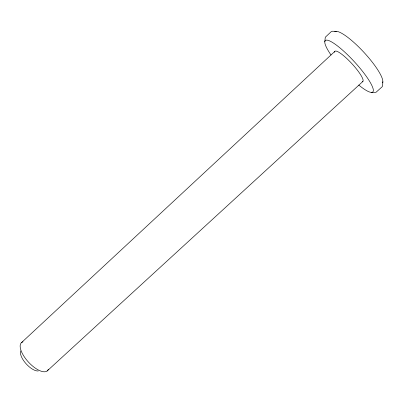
<?xml version="1.0" encoding="UTF-8"?>
<svg xmlns="http://www.w3.org/2000/svg" width="403" height="403" viewBox="0 0 403 403"><rect width="100%" height="100%" fill="white"/><g stroke="black" fill="none" stroke-linecap="round" stroke-linejoin="round"><path stroke-width="0.6" d="M382.85 81.718L382.618 85.839L382.094 86.826L376.044 92.272L371.47 92.388M324.798 41.786L325.292 37.247L331.211 31.656L332.248 31.233L336.379 31.333M21.571 342.555L334.848 51.393M47.141 370.977L362.917 81.426M331.009 54.999A34.99 6.952 47.3 0 1 334.853 43.998A34.99 6.952 47.3 0 1 370.156 82.267A34.99 6.952 47.3 0 1 358.746 85.068M334.742 31.756A35.061 7.612 47.3 0 1 363.279 51.655A35.061 7.612 47.3 0 1 382.573 82.882M48.345 369.224A19.122 7.995 47.3 0 1 28.542 362.191A19.122 7.995 47.3 0 1 23.021 341.84M334.606 52.299A20.563 4.08 47.3 0 1 351.446 63.19A20.563 4.08 47.3 0 1 362.156 81.779M38.295 370.972A13.747 5.849 47.3 0 1 25.817 363.461A13.747 5.849 47.3 0 1 20.76 350.907"/></g></svg>
